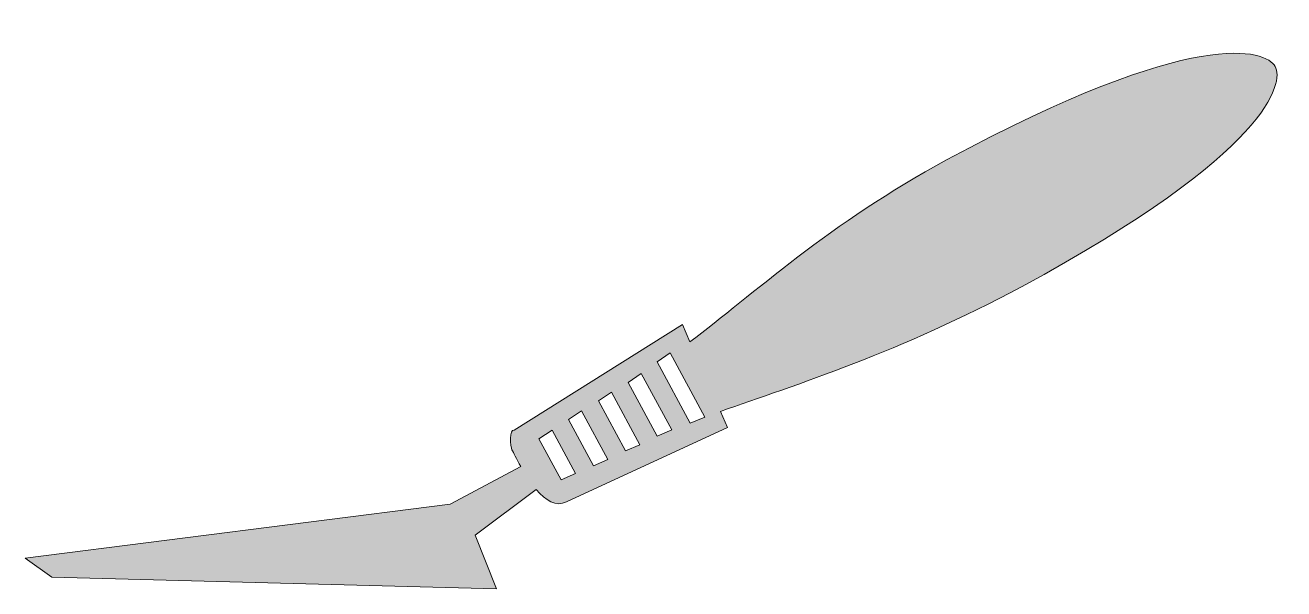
# Model space of a CAD drawing. Header units: inches. Extents: x 0 to 102, y 0 to 46.
import ezdxf

# ---------------------------------------------------------------- set-up
doc = ezdxf.new("R2010")
doc.units = ezdxf.units.IN
doc.header["$MEASUREMENT"] = 0
doc.layers.add('Layer 1', color=7, linetype='Continuous')

msp = doc.modelspace()

# ---------------------------------------------------------------- hatches: boundary and pattern name
at = {"layer": 'Layer 1', "true_color": 0x2b388f}
h = msp.add_hatch(color=177, dxfattribs=at)
h.dxf.hatch_style = 2
edge = h.paths.add_edge_path()
edge.add_spline(control_points=[(101.45, 42.4), (100.7, 43.75), (95.05, 45.76), (74.78, 34.82), (65.34, 29.73), (58.99, 23.83), (53.95, 20.05), (53.95, 20.05), (53.34, 21.46), (53.34, 21.46), (53.34, 21.46), (39.68, 12.87), (39.68, 12.87), (39.31, 13.02), (39.36, 11.54), (39.51, 11.28), (39.62, 11.08), (39.88, 10.55), (40.23, 9.92), (40.23, 9.92), (34.49, 6.87), (34.49, 6.87), (34.49, 6.87), (0, 2.48), (0, 2.48), (0, 2.48), (2.16, 0.96), (2.16, 0.96), (2.16, 0.96), (38.24, 0), (38.24, 0), (38.24, 0), (36.53, 4.37), (36.53, 4.37), (36.53, 4.37), (41.48, 8.06), (41.48, 8.06), (42.22, 7.2), (43.08, 6.62), (43.94, 7.07), (43.94, 7.07), (57.01, 13.09), (57.01, 13.09), (57.01, 13.09), (56.44, 14.4), (56.44, 14.4), (62.41, 16.51), (71.15, 19.29), (80.85, 24.52), (101.12, 35.46), (102.15, 41.15), (101.45, 42.4)], knot_values=[0, 0, 0, 0, 1, 1, 1, 2, 2, 2, 3, 3, 3, 4, 4, 4, 5, 5, 5, 6, 6, 6, 7, 7, 7, 8, 8, 8, 9, 9, 9, 10, 10, 10, 11, 11, 11, 12, 12, 12, 13, 13, 13, 14, 14, 14, 15, 15, 15, 16, 16, 16, 17, 17, 17, 17], degree=3, periodic=1)
h.paths.add_polyline_path([(43.51, 8.85), (41.7, 12.18), (42.78, 12.87), (44.67, 9.37)])
h.paths.add_polyline_path([(46.13, 9.99), (44.1, 13.75), (45.16, 14.45), (47.3, 10.5)])
h.paths.add_polyline_path([(48.72, 11.19), (46.52, 15.26), (47.58, 15.96), (49.89, 11.7)])
h.paths.add_polyline_path([(51.3, 12.4), (48.95, 16.76), (50, 17.47), (52.48, 12.9)])
h.paths.add_polyline_path([(53.98, 13.45), (51.29, 18.42), (52.34, 19.15), (55.16, 13.93)])

# ---------------------------------------------------------------- linework, layer by layer
at = {"layer": 'Layer 1', "lineweight": 0}
for points in [[(53.98, 13.45), (51.29, 18.42), (52.34, 19.15), (55.16, 13.93), (53.98, 13.45)], [(51.3, 12.4), (48.95, 16.76), (50, 17.47), (52.48, 12.9), (51.3, 12.4)], [(48.72, 11.19), (46.52, 15.26), (47.58, 15.96), (49.89, 11.7), (48.72, 11.19)], [(46.13, 9.99), (44.1, 13.75), (45.16, 14.45), (47.3, 10.5), (46.13, 9.99)], [(43.51, 8.85), (41.7, 12.18), (42.78, 12.87), (44.67, 9.37), (43.51, 8.85)]]:
    msp.add_lwpolyline(points, dxfattribs=at)
msp.add_open_spline([(101.45, 42.4), (100.7, 43.75), (95.05, 45.76), (74.78, 34.82), (65.34, 29.73), (58.99, 23.83), (53.95, 20.05), (53.95, 20.05), (53.34, 21.46), (53.34, 21.46), (53.34, 21.46), (39.68, 12.87), (39.68, 12.87), (39.31, 13.02), (39.36, 11.54), (39.51, 11.28), (39.62, 11.08), (39.88, 10.55), (40.23, 9.92), (40.23, 9.92), (34.49, 6.87), (34.49, 6.87), (34.49, 6.87), (0, 2.48), (0, 2.48), (0, 2.48), (2.16, 0.96), (2.16, 0.96), (2.16, 0.96), (38.24, 0), (38.24, 0), (38.24, 0), (36.53, 4.37), (36.53, 4.37), (36.53, 4.37), (41.48, 8.06), (41.48, 8.06), (42.22, 7.2), (43.08, 6.62), (43.94, 7.07), (43.94, 7.07), (57.01, 13.09), (57.01, 13.09), (57.01, 13.09), (56.44, 14.4), (56.44, 14.4), (62.41, 16.51), (71.15, 19.29), (80.85, 24.52), (101.12, 35.46), (102.15, 41.15), (101.45, 42.4)], degree=3, knots=[0, 0, 0, 0, 1, 1, 1, 2, 2, 2, 3, 3, 3, 4, 4, 4, 5, 5, 5, 6, 6, 6, 7, 7, 7, 8, 8, 8, 9, 9, 9, 10, 10, 10, 11, 11, 11, 12, 12, 12, 13, 13, 13, 14, 14, 14, 15, 15, 15, 16, 16, 16, 17, 17, 17, 17], dxfattribs=at)

doc.saveas('drawing.dxf')
